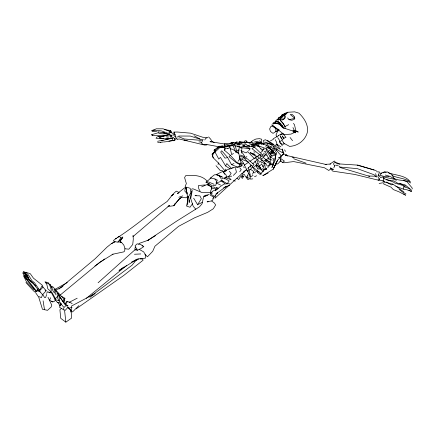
<?xml version="1.0" encoding="UTF-8"?>
<svg xmlns="http://www.w3.org/2000/svg" width="434" height="434" viewBox="0 0 434 434"><rect width="100%" height="100%" fill="white"/><g stroke="black" fill="none" stroke-linecap="round" stroke-linejoin="round"><path stroke-width="0.65" d="M187.727 205.125L187.754 198.067L186.197 188.774L186.707 187.173L190.173 188.296L190.884 192.631L187.754 198.067M275.259 122.464L275.27 121.298L276.729 119.795L279.805 119.643M239.091 149.491L239.129 146.876M239.156 144.913L239.172 143.605L236.948 144.354M253.971 142.157L256.467 141.43L261.653 142.721L261.735 139.238L259.472 138.641L255.946 139.021L252.496 140.687L251.411 142.075M268.462 165.5L270.203 164.025L270.366 158.405L269.075 159.566L265.158 151.184L263.997 152.041M240.908 160.168L241.027 157.656M189.663 200.063L189.544 202.428L188.633 196.7M244.689 142.276L244.754 140.985L246.051 140.567L247.141 141.951M242.286 164.562L236.877 162.549L230.356 155.334L224.324 150.104L224.66 143.86C228.452 142.46 231.767 144.658 235.374 144.972M256.624 166.173L256.695 165.099L260.715 167.54M411.286 191.351L411.383 189.962L407.238 187.781L403.712 186.761L403.294 189.105L406.87 189.777L411.286 191.351L408.996 190.222M238.803 149.377L238.581 152.312L240.159 160.059L241.857 164.063L243.441 163.092L240.751 159.18L240.159 160.059L239.411 156.159L242.46 156.43M38.013 290.389L36.738 291.523L24.418 275.731L24.472 274.988L28.633 278.861M211.157 186.908L211.325 185.101L205.993 182.215L210.978 178.011L214.917 178.982L217.808 180.354M271.179 162.983L270.99 164.925L269.232 163.086L267.035 161.925M242.693 174.544L242.487 176.258L243.604 176.627M279.48 142.357L279.697 140.611L277.722 137.632M191.139 192.701L190.488 197.888L193.168 206.204L195.772 209.221M286.548 155.605L286.722 154.325M279.577 119.616L282.599 116.106L284.699 114.912L284.01 119.193L280.624 118.84L279.577 119.616L282.322 120.039L285.111 117.945L285.42 116.524L284.699 114.912L287.878 112.417M275.248 158.898L275.682 156.267L272.623 164.801L273.523 163.146M332.916 169.412L331.272 168.387L328.809 170.481L324.372 167.725L293.634 161.578L284.189 162.755L282.409 162.517L280.44 160.428L281.069 156.793M218.042 164.632L218.367 162.902L213.235 157.819L212.541 156.153L213.284 153.593L215.584 150.37L214.043 150.197L218.769 159.034L220.461 157.412L225.637 165.94L230.101 168.869M190.754 198.354L192.278 190.412M225.458 169.065L225.083 170.974L218.367 162.902M215.6 194.937L214.938 198.246L246.311 169.651M216.653 189.653L217.049 187.667M248.438 169.482L248.834 167.508M27.353 275.465L25.177 273.919L23.789 271.657L28.856 278.487M270.019 157.433L270.252 156.338M70.943 312.095L71.36 310.115L68.29 308.129M23.094 272.492L23.197 272.042M378.584 175.141L379.37 171.94L376.381 171.772M187.58 201.56L186.474 206.025L189.989 207.246L192.544 203.736M270.957 152.524L271.277 151.233M280.44 160.428L280.896 158.714L284.449 161.095L282.409 162.517M224.66 143.86L224.161 145.726L226.879 144.37L231.561 145.71L239.476 146.144L240.132 147.055M273.111 160.618L273.604 158.806L272.519 158.22M292.955 127.563L295.364 132.826L295.901 130.856L294.442 124.585L293.368 123.446M276.523 150.598L277.049 148.667M191.318 192.056L191.671 190.77M270.984 152.676L271.321 151.466L270.453 151.271M384.242 181.651L383.602 183.935L391.039 187.195L393.318 189.577L398.835 191.747L405.66 195.246L403.511 193.814M169.721 132.554L169.862 132.05L175.211 134.513M330.372 168.457L332.694 171.115L354.649 174.425L379.061 180.354L379.587 178.591M216.875 181.548L215.714 185.318L212.438 185.389M267.105 148.151L267.322 147.489M46.628 294.496L45.651 297.48L44.545 297.523L42.624 294.241M274.928 122.345L275.27 121.298L278.482 121.797L280.006 123.918M276.024 127.911L275.677 128.963L274.961 127.108M264.116 165.028L263.72 166.195L262.494 166.141M224.676 178.922L225.3 177.088M268.141 172.982L262.792 175.716L273.263 169.108L277.662 160.162L279.995 157.699L280.847 155.215C278.178 153.083 276.843 149.16 273.463 148.032L273.084 148.981M42.527 294.686L41.452 297.626L38.018 296.243L35.631 292.673M243.132 157.433L242.313 159.582L248.232 161.806M210.316 191.801L211.483 188.931L211.179 186.512L206.687 184.662L201.658 186.88M259.006 161.502L259.131 161.198M238.939 166.607L240.588 162.62M277.494 131.502L275.981 135.093L276.935 136.688M57.771 302.227L59.887 305.585L61.058 303.268M333.779 167.969L334.733 165.766M60.174 305.59L59.463 307.207L64.357 310.25L63.445 308.276M202.548 143.415L201.436 143.041L203.134 139.206M50.675 297.719L49.541 300.263L52.856 301.934L54.462 301.267L55.726 299.715M261.116 144.739L261.572 143.719L259.592 143.714M276.523 162.045L273.263 169.108L277.614 160.195M247.353 175.841L247.901 174.658M333.616 169.678L331.153 168.642M252.479 174.284L253.781 171.549L250.315 169.184M64.948 304.619L66.576 301.245L70.037 302.319L72.19 303.648M225.637 165.94L226.825 163.58L231.745 168.598M216.946 187.987L217.136 187.618L211.483 188.931M64.378 299.368L64.943 298.272L61.498 296.319M242.378 175.976L241.592 177.484L242.313 178.455L244.071 175.656M204.805 139.998L205.667 138.348L207.778 137.573L202.765 137.252L190.586 133.167L177.322 132.017L173.893 132.093L175.906 136.884M266.682 148.9L266.064 150.001L270.973 157.916L272.123 156.555L266.682 148.9L256.999 145.211L248.975 143.638L255.61 146.209L251.102 146.133M272.953 163.667L273.843 162.115M273.165 165.283L271.879 167.529L275.427 159.783L275.606 155.578L276.664 153.012L273.984 149.112L274.717 148.488M186.191 187.417L185.014 189.463L184.83 191.128L187.477 193.976M39.597 290.189L42.423 285.322L33.445 278.161L30.331 273.756L25.774 272.216L28.606 275.178L31.85 280.608L34.693 283.001L39.597 290.189L38.534 290.248L32.653 282.61L29.284 280.12L27.505 275.259M240.593 176.356L238.705 179.573L237.007 178.249M120.826 237.767L118.048 242.139L114.012 241.635L113.534 240.431L118.976 236.389L122.144 238.239L118.048 242.139M46.595 293.346L47.621 291.681L49.66 292.652M272.953 164.714L273.534 163.775M258.702 144.896L259.641 143.394L255.588 143.144M175.13 203.497L173.719 205.738L167.925 206.508M266.199 161.708L267.018 160.428L251.915 148.629L254.422 147.121L261.653 154.016L260.145 155.22M65.55 304.467L67.303 301.771M334.354 165.989L334.923 165.11M265.608 146.741L269.785 148.634L271.093 146.67L259.901 143.117M277.076 120.158L278.482 118.075L281.031 116.279L286.277 113.947L285.393 113.562L281.872 115.032C280.765 118.363 274.022 119.166 282.339 117.126M263.433 163.987L264.442 162.495L257.688 156.69L259.017 155.188M268.592 157.868L267.881 158.866L265.597 159.647M234.143 145.173L236.443 142.016L245.687 143.014L239.449 141.875L241.933 142.894M238.038 161.302L239.264 159.631M263.715 157.141L265.483 154.732L266.476 155.486M280.982 156.858L283.5 153.435L282.306 148.976L283.646 154.379L283.5 153.435M248.704 150.609L250.06 148.846L245.074 146.546M267.756 167.714L269.107 165.994M280.207 135.034L280.993 134.057L282.529 133.705M264.355 155.453L265.581 153.978M239.747 171.788L241.244 169.629L239.666 167.687M50.501 291.051L54.136 297.708L55.503 298.679L57.538 296.276M212.801 198.403L217.722 192.653L226.591 186.153L224.931 186.994M62.518 301.05L64.943 298.272M261.762 159.381L262.565 158.486M42.141 286.039L46.15 290.791L42.559 294.719L39.423 291.019L37.953 290.362M271.049 152.871L272.411 151.385L274.245 153.007L271.049 152.871L271.966 151.992L274.245 153.007M39.423 291.019L43.037 287.086M213.235 157.819L212.09 154.178L217.716 148.059L221.666 146.361L231.561 145.71L233.389 144.842M224.324 150.104L225.843 148.477M38.127 288.865L36.754 290.303L40.254 292.028M71.154 311.021L68.133 307.239L64.633 310.89L65.854 322.147L71.594 318.106L71.192 311.661M233.362 175.417L236.449 172.217L235.537 168.425M230.356 155.334L229.049 156.69L236.264 162.663L242.215 165.831M214.005 196.157L210.202 193.852L212.92 191.047L218.231 188.519M181.184 197.329L177.186 201.409L173.719 205.738L179.215 199.016L181.645 197.329L185.92 197.779L187.851 196.32M135.842 247.054L134.903 248.009L135.18 250.337M138.674 244.201L139.618 243.252L148.412 240.127M382.929 173.074L384.296 171.696L386.206 172.206M78.912 305.601L72.587 311.878L70.818 311.541L71.626 305.975L95.268 293.471L89.881 297.366M117.842 237.393C134.817 226.483 150.31 212.888 167.128 201.49C170.106 197.931 172.586 194.052 176.264 191.139L179.22 192.506M60.25 295.017L99.777 262.288L113.073 254.123M243.143 157.254L252.3 166.352L254.053 164.654L247.472 158.904L243.143 157.254L244.895 156.641L241.608 151.667M275.264 145.542L276.567 144.305L279.567 148.325M245.427 157.905L246.875 156.528M168.772 132.278L170.633 130.547L171.81 132.571M59.887 305.585L61.275 304.294M63.592 302.14L64.52 301.283L64.856 300.035L63.337 301.223M132.972 236.611L169.58 205.331L168.43 205.96M247.809 168.289L251.291 165.11M252.789 163.748L256.272 160.569M257.27 159.663L258.762 158.302M260.259 156.94L261.252 156.034M262.25 155.122L264.241 153.311M172.287 135.771L171.327 136.645L170.03 134.616L165.425 133.775L162.164 133.835L158.746 133.309M218.698 148.699L213.284 153.593L212.09 154.178M229.846 143.866L231.062 142.775L234.045 142.482L234.251 143.225L239.812 144.717M267.762 151.873L270.615 149.323M98.106 282.762L135.337 249.441L137.079 249.018M257.34 172.461L259.971 174.186L263.503 171.077L262.516 171.511L259.272 166.092L255.973 157.84L254.508 158.703L247.657 151.596L246.056 152.898L240.875 150.56M36.326 291.084L35.127 292.125L33.526 290.883L25.937 282.572M61.411 308.466L59.903 309.773L60.755 318.35L65.854 322.147M260.834 152.459L262.695 150.88M215.307 190.786L220.217 186.642L224.025 184.07L229.44 183.647M216.344 193.808L217.722 192.653L216.078 193.727M58.905 289.098L95.192 258.697L107.127 247.022L111.299 243.707L114.647 241.928M278.286 120.142L284.699 114.912M86.355 298.299L126.598 265.51M259.272 166.092L261.257 164.491M256.044 164.839L257.921 163.363M266.693 168.376L264.805 169.862L261.539 163.77M275.406 122.312L276.876 121.195L278.693 122.269M279.903 141.739L281.964 140.177L284.379 143.99M266.08 145.498L268.434 143.73M91.509 295.738L132.082 265.19L136.949 259.217L139.493 258.724L142.645 259.055L143.084 260.232L123.489 275.644L76.151 308.84M403.712 186.761L404.732 186.002L406.018 186.219M211.7 200.953L212.698 200.215L213.664 197.058L210.3 195.191M275.335 122.328L276.876 121.195L281.129 124.167M257.009 164.904L254.286 166.52M202.239 202.331L197.584 204.739L201.349 198.701L199.917 195.848L194.974 195.707L196.249 195.501M261.881 150.614L264.225 148.922M272.915 147.452L274.266 146.47M282.534 139.309L284.536 137.866L285.99 137.47L283.407 134.073M94.889 266.042L104.746 258.973M123.831 267.078L119.014 270.49L136.916 259.337L138.885 259.055M240.582 166.591L242.036 165.571L237.322 167.161L232.619 167.432L233.183 167.893L226.06 170.128M279.941 161.296L280.961 160.58L277.874 163.813L275.232 164.377M143.779 246.599L141.115 248.432L137.046 250.434L135.055 245.774L137.155 243.843L140.513 244.38L143.779 246.599L142.124 245.671M221.92 180.3L219.571 181.911L216.631 182.719M191.427 189.376L192.208 188.839L193.352 188.947L201.978 192.544L211.89 192.408M244.282 165.153L248.199 162.484M249.881 161.345L257.715 156.018M258.838 155.253L259.955 154.493M173.258 194.448L171.745 195.463L173.334 194.465M257.454 145.623L259.174 146.697L260.872 148.943L261.208 148.721M293.639 132.907L295.294 131.844L282.762 127.677L279.203 124.026L277.359 123.733M249.376 169.916L251.411 168.609M231.593 144.05L234.045 142.482L230.59 143.79M233.476 153.49L231.653 154.634L229.564 145.368M253.011 175.39L250.602 176.898L249.121 169.775L247.532 171.3L243.441 163.092M278.579 135.685L273.154 138.799M155.518 235.629L147.549 240.555L176.719 221.096L199.439 206.866L202.043 203.828L203.6 196.792L209.166 194.302M259.391 162.207L262.706 160.168M218.101 147.234L220.049 146.057M280.885 134.876L283.039 133.591L278.265 135.5M210.94 192.593L211.982 191.985M279.127 129.489L273.029 133.363L270.458 131.491L269.639 128.925L271.076 126.148C276.621 127.308 280.022 131.79 284.395 134.621L291.095 134.09L295.294 131.844M248.698 147.31L249.702 146.735M236.443 142.016L234.946 142.873L242.205 143.703L240.083 144.484M251.243 168.066L252.702 167.242L255.138 170.844M49.009 292.63L50.778 291.653M54.912 289.38L67.297 282.567M250.521 142.471L251.639 141.858L253.136 142.987M248.069 175.906L246.452 176.774L249.702 178.754L247.928 179.649L244.971 175.613M111.299 243.707L115.151 241.662M262.722 170.481L263.915 169.857L262.315 168.701M281.872 115.032L287.113 112.297L294.708 111.853L299.026 113.22C303.941 117.994 308.113 124.129 307.576 131.296C305.856 139.884 298.245 145.96 289.576 146.394L283.369 142.987M69.006 302.422L77.187 298.212M288.713 124.65L285.013 126.5L285.078 128.393M281.547 155.486L284.525 153.999L287.487 156.072M49.959 292.977L51.141 292.386M55.872 290.021L62.973 286.473M270.496 140.784L273.387 139.357M203.638 196.276L205.949 195.143L207.81 195.164M268.83 165.604L271.543 164.274L270.203 164.025M133.889 260.791L136.916 259.337M254.487 176.757L256.597 175.759M227.66 157.553L225.018 158.144L220.689 152.019L221.693 150.761L227.66 157.553L231.517 164.632L233.98 163.526M255.474 171.94L257.574 170.996L252.3 166.352M223.515 187.862L229.673 185.123M221.291 179.155L223.955 177.983L229.119 180.913L227.275 183.718L221.307 180.251M173.166 140.795L175.699 139.694M210.978 178.011L210.007 178.428L214.304 174.88L216.246 174.685L218.915 175.325L222.447 177.191L216.246 174.685L221.389 172.038L226.624 170.616L223.933 171.631M215.231 149.719L214.043 150.197L217.673 147.327L222.517 145.678M219.376 148.032L222.338 146.833M227.812 148.444L229.819 147.647M244.472 146.019L240.062 147.386L239.476 146.144L236.964 146.822M131.486 262.071L137.019 260.009M263.297 170.274L266.742 169.048L265.451 169.027L264.442 162.495M250.141 142.385L251.639 141.858M115.379 238.738L116.627 238.293M244.743 170.958L246.441 170.378M178.873 197.237L182.817 195.886M151.509 130.607L154.162 129.755M255.566 142.938L256.814 142.536L260.34 142.753L264.306 143.491M178.596 193.163L177.381 193.553L184.775 187.748L186.571 188.112M173.497 137.882L165.793 139.482M211.331 187.027L207.734 184.293L209.6 183.712M158.578 136.791L159.495 136.813L161.676 138.289L164.687 138.809L166.954 138.142L171.213 138.397L173.513 137.697M166.488 136.233L171.756 135.544M166.417 135.327C161.741 135.739 156.967 135.142 152.242 135.56L151.678 134.697L158.779 132.56M204.262 196.407L206.703 195.685M167.947 135.554L157.206 136.813L156.039 138.267L160.2 138.701L163.52 138.218M258.051 144.923L251.248 145.064M278.986 130.645L275.666 131.491L276.132 128.681L278.53 129.327M275.834 154.981L273.366 155.611L270.371 154.949M246.517 142.58L245.226 142.347L247.017 141.896M161.204 140.773L170.291 138.614M289.033 119.675L294.86 118.341L290.259 114.527L292.397 114.571L294.675 116.914L294.388 119.312L291.767 120.267L289.033 119.675L287.617 117.918M112.075 254.373L123.804 251.866L124.677 250.944L124.921 248.264L123.793 245.042L121.742 242.693L118.081 241.619M174.267 138.408L174.609 140.215L168.609 141.468L163.846 141.972M255.566 144.245L257.313 143.876M210.202 193.852L212.242 193.434M157.526 141.294L163.157 140.16M236.264 162.663L236.877 162.549M379.153 183.463L382.707 182.828M247.695 145.743L249.441 145.439M217.716 148.059L231.561 145.71L226.917 145.813M246.203 146.258L248.422 145.905L254.422 147.121M177.202 136.987L178.775 136.737L184.222 138.988L201.544 140.399M168.945 140.996L174.609 140.215M252.794 178.83L250.499 179.166L249.615 175.363L247.342 170.676L248.167 171.479M140.204 258.865L145.461 258.105L145.753 255.143L143.632 251.877L139.374 249.441M162.951 132.853L164.665 132.62M164.09 136.195L159.495 136.813L160.2 138.701M259.971 174.186L261.507 173.991M160.417 142.303L163.244 141.994M277.548 123.245L272.97 123.717L273.762 122.648L277.548 123.245L280.304 124.889L282.762 127.677L283.972 128.171M205.993 182.215L208.521 181.976L214.125 184.276M206.985 144.896L204.799 145.097L179.058 138.951L177.235 139.336M205.081 184.944L198.452 185.535L198.767 188.741L200.134 191.28M252.235 143.551L259.641 143.394M208.266 201.761L207.078 201.864L211.564 200.915L214.374 203.036L215.649 204.962L213.327 208.754L207.669 212.34L194.519 217.835L178.591 226.336L154.922 246.246L152.735 251.27L147.446 256.787L144.902 254.275M245.036 146.074L242.59 144.972L246.951 144.614M69.668 307.825L72.06 307.646M257.384 172.07L259.098 171.945L261.024 173.584M211.749 187.097L213.767 186.962L214.602 187.596M228.599 176.372L231.713 176.171M325.099 164.67L326.384 164.589M166.585 138.099L168.473 137.99M134.459 254.259L140.757 253.944M58.151 293.324L57.071 293.379L57.755 298.315L60.738 303.751L64.015 307.527L65.957 305.531L60.429 297.691L58.151 293.324L59.756 300.16M239.449 141.875L249.805 142.46L245.226 142.347M198.973 141.956L200.454 141.923L201.436 143.041M157.705 142.336L160.813 142.281M152.057 131.459L156.636 131.399M389 176.443L384.47 176.502L379.929 175.341L381.763 172.721L387.426 171.924L391.913 174.571L394.197 178.71L389.781 176.302L385.262 175.021M202.092 144.679L207.365 144.614L219.354 146.833M178.77 136.037L190.238 136.054L202.369 139.922M246.588 146.057L249.165 146.101M264.751 163.515L266.069 163.547M368.558 175.992L375.844 176.253M257.872 168.875L260.986 169.027M336.057 163.71L358.034 165.137L376.278 170.665M124.927 248.774L128.811 249.176L132.733 244.494L133.298 239.074L133.037 235.304M244.857 171.891L243.545 171.745L243.951 172.851M253.315 172.623L255.154 172.824M174.126 138.62L177.229 139.043L172.938 134.296M278.34 157.515L279.995 157.699M339.534 167.019L357.345 168.647L373.978 174.712L376.631 177.056L375.627 173.6M231.062 142.775L232.977 143.046M164.622 129.636L170.633 130.547M386.607 179.822L393.866 180.956L397.701 183.219L404.976 184.808L410.097 188.861M275.514 123.44L273.057 123.05L273.067 124.27M382.224 180.886L384.139 181.195M282.686 149.524L279.583 149.008L265.505 139.732L263.471 140.459L264.051 143.166C272.487 142.292 276.328 151.244 283.814 152.963M225.089 144.088L209.975 141.565L211.212 142.059M183.951 140.014L187.238 140.605M157.911 131.757L163.781 132.847L169.336 134.735M221.351 147.202L228.013 148.428M230.015 148.802L232.678 149.291L235.895 151.58M25.177 273.919L25.834 274.044L28.839 278.991M59.301 300.626L56.659 300.073L54.163 298.668L57.402 302.476L61.129 303.366M294.648 131.258L292.836 130.862L295.901 130.856L298.277 132.044L296.46 131.648M382.305 180.685L379.804 180.132L377.884 176.687L378.372 174.826L380.656 177.636L382.365 176.882L384.101 178.369M36.738 291.523L36.076 291.371L28.237 281.823L24.472 274.988M256.814 142.536L263.791 144.207M246.176 177.636L247.467 177.945M248.177 148.379L250.06 148.846L240.062 147.386L242.286 148.862M335.563 165.148L338.422 165.88M388.115 172.71C395.482 175.548 405.351 175.011 410.39 181.895C404.824 178.097 397.935 178.282 391.891 175.461M261.046 162.305L262.879 162.804M271.304 153.392L275.812 154.645M292.055 157.135L294.002 157.683M357.139 165.132L374.075 169.965M253.792 151.862L255.013 152.209M392.971 184.369L383.32 181.596L383.808 178.586L393.367 182.041L394.869 183.126L404.732 186.002L399.768 183.246M369.811 176.421L340.587 167.643L339.285 166.585M275.27 121.298L276.404 121.656M277.538 122.014L279.8 122.724L283.706 127.938M242.59 144.972L244.266 145.509M243.479 146.084L245.725 146.806M256.89 145.96L259.174 146.697L258.306 146.437L257.975 144.625M257.004 157.065L250.19 152.741L254.443 154.108M403.164 180.398L406.859 181.618L412.04 187.83L412.3 188.909M240.257 155.074L244.895 156.641M264.903 142.021L272.981 144.831M293.617 158.725L306.041 163.195M395.819 186.278L403.294 189.105M66.896 306.773L68.133 307.239M207.734 184.293L208.673 184.651M51.603 301.446L52.856 301.934M396.426 180.289L393.437 179.079L383.39 176.985L383.824 178.803M231.517 164.632L238.38 167.432M379.945 173.003L381.54 173.665M410.7 182.98C405.595 179.275 398.835 181.379 393.595 178.173M46.004 282.746L50.013 284.498L51.283 286.684M241.841 173.519L244.689 174.766M24.765 272.123L26.431 272.856M250.19 152.741L256.044 155.356M286.304 155.67L285.187 155.171L325.386 164.329L330.377 164.057L329.943 164.133L334.359 161.003L335.553 162.549M23.534 273.301L22.807 272.975L24.418 275.731M267.881 158.139L269.042 158.687M270.203 159.24L271.95 160.07M66.38 305.14L68.035 305.932L63.402 302.693M216.04 182.877L220.581 185.074M233.53 180.332L235.195 181.146L234.251 180.186M339.811 164.177L335.563 162.164L333.719 163.195L333.811 164.817M280.022 142.992L283.424 144.717M263.731 160.173L265.38 161.047M268.076 147.717L269.785 148.634M386.076 181.982L391.663 184.993M269.812 156.761L270.892 157.347M151.678 134.697L152.54 135.164M405.974 193.949L402.199 191.844L399.161 189.311M194.107 135.761L199.917 139.005M392.135 183.891L395.542 185.812L403.94 192.067M260.872 148.943L263.069 150.197M214.179 142.678L212.036 141.435L210.62 139.092L208.575 136.932M270.143 149.415L273.387 151.32M256.923 170.627L259.098 171.945M267.317 140.253L274.028 144.598M269.46 161.92L266.026 159.788L269.986 162.256M280.912 146.849L276.724 144.175L276.968 145.216M220.797 180.75L224.915 183.495M268.809 152.573L270.903 153.978M243.311 166.835L244.407 167.584M274.424 126.695L271.814 124.9L275.221 127.813M63.038 301.538L64.275 302.395M221.188 180.3L223.125 181.656M236.969 152.345L238.581 153.49L236.573 151.336L238.087 150.083L239.123 150.864M330.361 167.73L331.272 168.387M33.38 283.288L29.566 280.472L24.993 273.908L26.93 275.514M261.74 169.743L259.288 167.893L256.695 165.099M45.136 290.026L46.15 290.791M378.068 179.573L379.061 180.354M207.094 181.054C201.691 175.011 193.152 174.989 185.692 175.651L184.591 177.571L186.37 183.636L185.15 186.213L186.495 188.085M263.888 161.871L264.903 162.69M173.893 132.093L174.419 132.516M223.288 171.463L222.327 170.649L220.374 170.692L216.007 165.685M260.042 157.282L261.718 158.806M51.5 290.52L49.395 284.151L50.225 284.91M248.503 173.708L249.805 174.913M259.537 140.735L261.653 142.721M28.79 279.306L35.951 286.087M267.973 147.441L267.935 146.377L275.981 154.352M267.935 146.377L273.566 152.16M34.031 289.749L26.696 282.214L23.371 275.601L26.675 279.773M54.706 293.086L53.469 291.811L51.31 287.091M23.745 271.863L25.834 274.044M52.579 288.008L51.407 286.755L52.65 286.565L64.031 299.189M227.98 176.416L231.127 179.801L224.904 177.37L227.942 176.855L229.727 175.477L231.148 173.318L229.212 171.218M262.38 154.938L263.72 156.419M49.395 284.151L51.451 286.592M265.32 163.466L267.588 166.238M290.086 137.507L292.554 140.681M241.071 175.439L242.243 176.969M214.917 178.982L216.799 181.52M55.487 290.357L57.565 293.21M274.934 127.927L275.677 128.963L275.509 127.862M257.346 159.18L258.675 161.036M265.179 160.298L265.901 161.377M58.297 294.317L59.387 295.983M60.12 297.095L60.847 298.207M218.915 175.325L220.971 178.472M279.751 141.842L282.29 145.808M59.355 296.178L62.99 301.863M271.093 146.67L273.811 150.978M255.919 165.734L258.008 169.076M284.547 149.838L285.491 151.363M254.834 161.123L256.337 163.575M224.758 174.3L223.477 172.206L226.168 175.081L226.445 177.528M282.008 125.133L283.055 126.853M193.667 198.17L197.736 204.886M55.503 298.679L51.977 292.473L47.838 288.854L46.807 284.351L45 281.796L48.386 282.724L48.847 283.885M283.961 138.858L282.366 135.967L283.429 138.191M187.228 192.875L186.381 191.34L186.197 188.774M275.248 139.694L276.664 142.428L277 145.075M282.252 139.726L280.359 135.994L281.275 138.386M170.985 134.882L171.479 135.853M281.031 116.279L281.59 117.419M48.017 297.274L51.749 305.107L51.174 306.974L47.534 310.321L42.456 309.279L38.691 297.073M250.309 165.983L250.847 167.128M263.438 148.542L263.877 149.54M121.178 242.611L120.647 241.396L120.929 242.606M233.378 146.225L236.091 152.795L236.747 151.564L235.353 145.938M55.943 291.822L55.178 289.706L54.028 289.207L55.97 294.941M275.324 153.793L275.84 155.437M215.552 188.942L215.92 190.125L215.861 188.839M294.995 131.567L295.364 132.826M170.6 135.891L171.213 138.397M172.173 138.028L172.629 140.442M43.112 300.833L44.442 309.437M241.326 149.426L241.738 153.131M136.943 249.338L137.046 250.434M187.808 197.752L187.949 202.07M121.856 238.483L120.18 241.12L122.849 236.959L121.856 238.483M170.79 131.735L169.222 133.721L161.459 130.894L155.35 130.243L152.627 130.846L156.148 128.8L163.124 128.811L170.79 131.735M282.697 122.686L280.293 120.348L283.494 124.064L285.013 126.5L282.697 122.686"/></g></svg>
